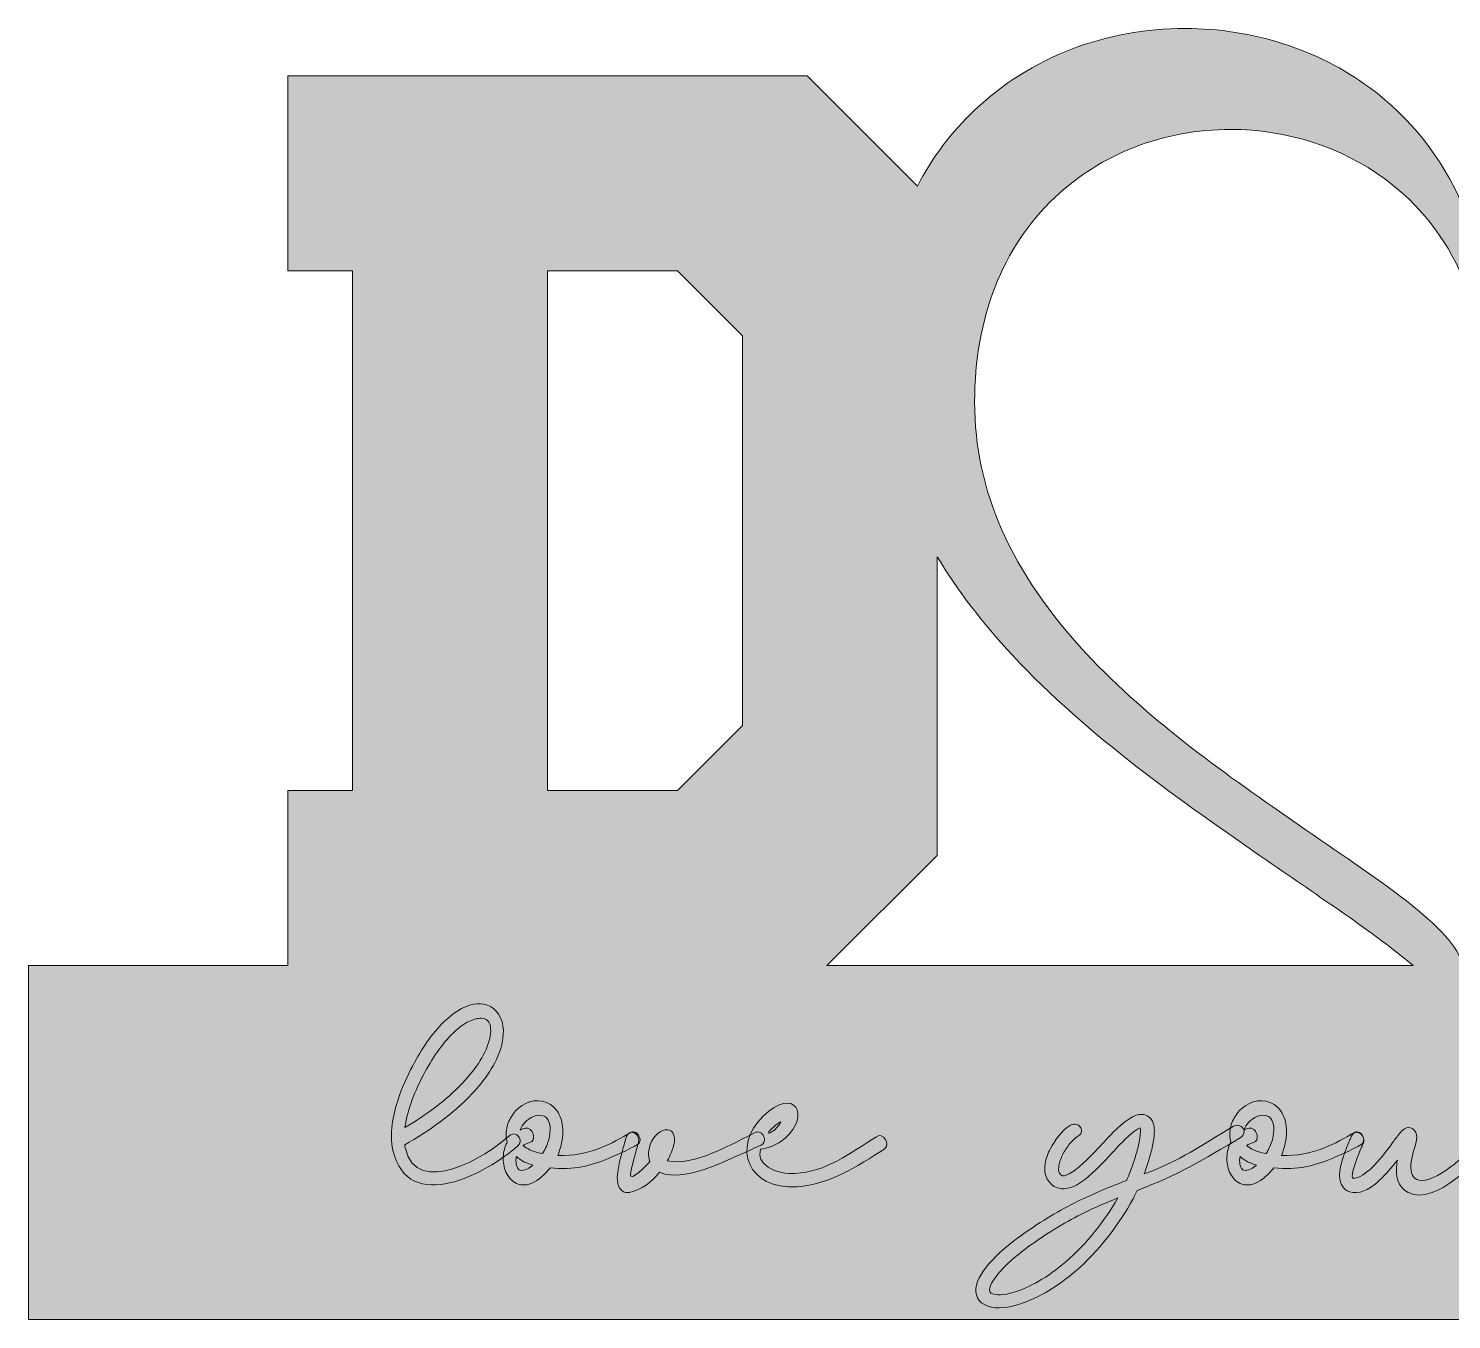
# Model space of a CAD drawing. Extents: x 11 to 989, y -722 to -278.
# Drawn here: x 11 to 500, y -721.8 to -278.2 of the extents above; entities that cross this region are included whole.
import ezdxf

# ---------------------------------------------------------------- set-up
doc = ezdxf.new("R2010")
doc.units = 0
doc.header["$MEASUREMENT"] = 0
doc.layers.add('Layer 1', color=7, linetype='Continuous', lineweight=0)

# ---------------------------------------------------------------- blocks, each defined once
blk = doc.blocks.new('Block_1')
at = {"layer": 'Layer 1', "true_color": 0x8e251d, "transparency": 33554687}
h = blk.add_hatch(color=24, dxfattribs=at)
h.dxf.hatch_style = 2
edge = h.paths.add_edge_path()
edge.add_spline(control_points=[(140.4, -655.89), (147.54, -651.63), (154.55, -646.56), (160.35, -640.36), (163.88, -636.62), (167.88, -631.42), (169.34, -625.95), (169.82, -624.23), (170.29, -621.31), (169.17, -619.59), (168.27, -618.17), (166.42, -618.17), (165.17, -618.43), (162.16, -618.99), (159.15, -621.27), (156.91, -623.42), (152.91, -627.33), (149.6, -632.36), (146.85, -637.52), (144.14, -642.73), (141.21, -649.4), (140.4, -655.89)], knot_values=[0, 0, 0, 0, 1, 1, 1, 2, 2, 2, 3, 3, 3, 4, 4, 4, 5, 5, 5, 6, 6, 6, 7, 7, 7, 7], degree=3, periodic=0)
edge = h.paths.add_edge_path()
edge.add_spline(control_points=[(140.31, -661.83), (140.4, -662.26), (140.4, -662.69), (140.53, -663.07), (144.66, -679.98), (167.84, -666.34), (176.57, -658.47), (177.43, -657.7), (178.68, -657.96), (179.45, -658.99), (179.45, -658.99), (179.67, -659.29), (179.67, -659.29), (180.4, -660.32), (180.01, -661.35), (179.19, -662.13), (168.66, -671.55), (141.47, -686.26), (136.27, -663.59), (134.93, -657.87), (136.27, -651.76), (137.9, -646.64), (139.24, -642.43), (141.04, -638.38), (143.06, -634.6), (146.03, -629.05), (149.56, -623.63), (153.9, -619.46), (156.7, -616.75), (160.23, -614.21), (163.97, -613.48), (167.06, -612.92), (170.46, -613.65), (172.57, -616.92), (174.72, -620.23), (174.46, -624.53), (173.52, -627.93), (171.84, -634.13), (167.58, -639.85), (163.54, -644.15), (156.83, -651.33), (148.66, -657.05), (140.31, -661.83)], knot_values=[0, 0, 0, 0, 1, 1, 1, 2, 2, 2, 3, 3, 3, 4, 4, 4, 5, 5, 5, 6, 6, 6, 7, 7, 7, 8, 8, 8, 9, 9, 9, 10, 10, 10, 11, 11, 11, 12, 12, 12, 13, 13, 13, 14, 14, 14, 14], degree=3, periodic=0)
h = blk.add_hatch(color=24, dxfattribs=at)
h.dxf.hatch_style = 2
edge = h.paths.add_edge_path()
edge.add_spline(control_points=[(265.2, -657.74), (266.7, -658.13), (270.31, -653.61), (269.45, -653.91), (268.55, -654.21), (265.32, -657.05), (265.2, -657.74)], knot_values=[0, 0, 0, 0, 1, 1, 1, 2, 2, 2, 2], degree=3, periodic=0)
edge = h.paths.add_edge_path()
edge.add_spline(control_points=[(262.57, -663.33), (261.97, -665.91), (262.61, -667.72), (265.24, -669.44), (267.9, -671.29), (271.56, -671.76), (274.44, -671.63), (284.94, -671.2), (293.37, -664.66), (302.44, -659.03), (304.51, -657.31), (307.35, -661.44), (305.28, -663.16), (295.56, -669.35), (286.44, -675.37), (275.17, -676.19), (258.27, -677.35), (252.55, -662.51), (263.47, -651.98), (274.4, -641.44), (279.91, -651.63), (271, -659.5), (268.21, -662), (264.89, -663.03), (262.57, -663.33)], knot_values=[0, 0, 0, 0, 1, 1, 1, 2, 2, 2, 3, 3, 3, 4, 4, 4, 5, 5, 5, 6, 6, 6, 7, 7, 7, 8, 8, 8, 8], degree=3, periodic=0)
h = blk.add_hatch(color=24, dxfattribs=at)
h.dxf.hatch_style = 2
edge = h.paths.add_edge_path()
edge.add_spline(control_points=[(187.7, -664.79), (187.96, -664.36), (188.22, -663.89), (188.48, -663.42), (189.17, -662.04), (189.77, -660.49), (190.07, -658.86), (190.33, -657.52), (190.41, -655.89), (190.07, -654.47), (189.85, -653.65), (189.51, -652.84), (188.82, -652.32), (188.61, -652.15), (188.39, -652.02), (188.18, -651.93), (185.81, -650.99), (183.19, -652.45), (181.64, -654.08), (180.95, -654.81), (180.35, -655.72), (179.96, -656.71), (180.56, -656.45), (181.21, -656.23), (181.85, -656.11), (182.89, -655.89), (184.05, -656.71), (184.39, -657.96), (184.39, -657.96), (184.52, -658.34), (184.52, -658.34), (184.86, -659.59), (184.31, -660.79), (183.27, -661.05), (182.46, -661.22), (181.68, -661.53), (180.99, -662.04), (181.34, -662.34), (181.68, -662.6), (182.03, -662.81), (183.7, -663.89), (185.81, -664.49), (187.7, -664.79)], knot_values=[0, 0, 0, 0, 1, 1, 1, 2, 2, 2, 3, 3, 3, 4, 4, 4, 5, 5, 5, 6, 6, 6, 7, 7, 7, 8, 8, 8, 9, 9, 9, 10, 10, 10, 11, 11, 11, 12, 12, 12, 13, 13, 13, 14, 14, 14, 14], degree=3, periodic=0)
edge = h.paths.add_edge_path()
edge.add_spline(control_points=[(184.31, -668.75), (182.97, -668.32), (181.51, -667.85), (180.31, -667.07), (179.75, -666.69), (179.19, -666.3), (178.67, -665.83), (178.58, -666.3), (178.54, -666.81), (178.54, -667.33), (178.54, -668.11), (178.67, -668.97), (179.06, -669.65), (179.27, -670.08), (179.57, -670.38), (179.96, -670.51), (181.25, -670.99), (183.49, -669.65), (184.31, -668.75)], knot_values=[0, 0, 0, 0, 1, 1, 1, 2, 2, 2, 3, 3, 3, 4, 4, 4, 5, 5, 5, 6, 6, 6, 6], degree=3, periodic=0)
edge = h.paths.add_edge_path()
edge.add_spline(control_points=[(190.24, -669.74), (189.21, -671.07), (187.79, -672.58), (186.5, -673.52), (184.56, -674.99), (181.85, -676.19), (179.27, -675.29), (177.64, -674.73), (176.31, -673.44), (175.4, -671.76), (174.58, -670.17), (174.2, -668.36), (174.15, -666.64), (174.15, -664.84), (174.5, -663.07), (175.19, -661.57), (175.32, -661.31), (175.4, -661.09), (175.53, -660.88), (175.4, -660.36), (175.32, -659.89), (175.23, -659.37), (175.01, -657.57), (175.27, -655.8), (175.88, -654.26), (176.48, -652.71), (177.38, -651.33), (178.41, -650.17), (181.04, -647.37), (185.08, -645.65), (189.04, -647.24), (189.68, -647.5), (190.28, -647.85), (190.89, -648.28), (192.61, -649.61), (193.72, -651.63), (194.28, -653.83), (194.8, -656.11), (194.76, -658.43), (194.33, -660.58), (194.03, -662.21), (193.51, -663.98), (192.91, -665.44), (203.57, -666), (211.66, -661.14), (218.16, -657.48), (218.63, -657.27), (219.19, -657.31), (219.7, -657.57), (220.22, -657.83), (220.61, -658.3), (220.87, -658.9), (220.87, -658.9), (221.04, -659.24), (221.04, -659.24), (221.3, -659.93), (221.17, -660.66), (220.82, -661.18), (220.18, -662.17), (212.13, -665.74), (210.33, -666.47), (204.35, -668.97), (198.71, -670.51), (190.24, -669.74)], knot_values=[0, 0, 0, 0, 1, 1, 1, 2, 2, 2, 3, 3, 3, 4, 4, 4, 5, 5, 5, 6, 6, 6, 7, 7, 7, 8, 8, 8, 9, 9, 9, 10, 10, 10, 11, 11, 11, 12, 12, 12, 13, 13, 13, 14, 14, 14, 15, 15, 15, 16, 16, 16, 17, 17, 17, 18, 18, 18, 19, 19, 19, 20, 20, 20, 21, 21, 21, 21], degree=3, periodic=0)
h = blk.add_hatch(color=24, dxfattribs=at)
h.dxf.hatch_style = 2
edge = h.paths.add_edge_path()
edge.add_spline(control_points=[(436.35, -664.79), (436.61, -664.36), (436.87, -663.89), (437.13, -663.42), (437.81, -662.04), (438.42, -660.49), (438.72, -658.86), (438.98, -657.52), (439.06, -655.89), (438.72, -654.47), (438.5, -653.65), (438.16, -652.84), (437.47, -652.32), (437.26, -652.15), (437.04, -652.02), (436.83, -651.93), (434.46, -650.99), (431.84, -652.45), (430.29, -654.08), (429.6, -654.81), (429, -655.72), (428.61, -656.71), (429.21, -656.45), (429.86, -656.23), (430.5, -656.11), (431.54, -655.89), (432.7, -656.71), (433.04, -657.96), (433.04, -657.96), (433.17, -658.34), (433.17, -658.34), (433.51, -659.59), (432.95, -660.79), (431.92, -661.05), (431.11, -661.22), (430.33, -661.53), (429.64, -662.04), (429.99, -662.34), (430.33, -662.6), (430.67, -662.81), (432.35, -663.89), (434.46, -664.49), (436.35, -664.79)], knot_values=[0, 0, 0, 0, 1, 1, 1, 2, 2, 2, 3, 3, 3, 4, 4, 4, 5, 5, 5, 6, 6, 6, 7, 7, 7, 8, 8, 8, 9, 9, 9, 10, 10, 10, 11, 11, 11, 12, 12, 12, 13, 13, 13, 14, 14, 14, 14], degree=3, periodic=0)
edge = h.paths.add_edge_path()
edge.add_spline(control_points=[(432.95, -668.75), (431.62, -668.32), (430.16, -667.85), (428.95, -667.07), (428.4, -666.69), (427.84, -666.3), (427.32, -665.83), (427.23, -666.3), (427.19, -666.81), (427.19, -667.33), (427.19, -668.11), (427.32, -668.97), (427.71, -669.65), (427.92, -670.08), (428.22, -670.38), (428.61, -670.51), (429.9, -670.99), (432.14, -669.65), (432.95, -668.75)], knot_values=[0, 0, 0, 0, 1, 1, 1, 2, 2, 2, 3, 3, 3, 4, 4, 4, 5, 5, 5, 6, 6, 6, 6], degree=3, periodic=0)
edge = h.paths.add_edge_path()
edge.add_spline(control_points=[(438.89, -669.74), (437.86, -671.07), (436.44, -672.58), (435.15, -673.52), (433.21, -674.99), (430.5, -676.19), (427.92, -675.29), (426.29, -674.73), (424.95, -673.44), (424.05, -671.76), (423.23, -670.17), (422.85, -668.36), (422.8, -666.64), (422.8, -664.84), (423.15, -663.07), (423.84, -661.57), (423.97, -661.31), (424.05, -661.09), (424.18, -660.88), (424.05, -660.36), (423.97, -659.89), (423.88, -659.37), (423.66, -657.57), (423.92, -655.8), (424.52, -654.26), (425.13, -652.71), (426.03, -651.33), (427.06, -650.17), (429.69, -647.37), (433.73, -645.65), (437.69, -647.24), (438.33, -647.5), (438.93, -647.85), (439.54, -648.28), (441.26, -649.61), (442.37, -651.63), (442.93, -653.83), (443.45, -656.11), (443.41, -658.43), (442.98, -660.58), (442.68, -662.21), (442.16, -663.98), (441.56, -665.44), (452.22, -666), (460.31, -661.14), (466.8, -657.48), (467.28, -657.27), (467.84, -657.31), (468.35, -657.57), (468.87, -657.83), (469.26, -658.3), (469.51, -658.9), (469.51, -658.9), (469.69, -659.24), (469.69, -659.24), (469.94, -659.93), (469.82, -660.66), (469.47, -661.18), (468.83, -662.17), (460.78, -665.74), (458.98, -666.47), (453, -668.97), (447.36, -670.51), (438.89, -669.74)], knot_values=[0, 0, 0, 0, 1, 1, 1, 2, 2, 2, 3, 3, 3, 4, 4, 4, 5, 5, 5, 6, 6, 6, 7, 7, 7, 8, 8, 8, 9, 9, 9, 10, 10, 10, 11, 11, 11, 12, 12, 12, 13, 13, 13, 14, 14, 14, 15, 15, 15, 16, 16, 16, 17, 17, 17, 18, 18, 18, 19, 19, 19, 20, 20, 20, 21, 21, 21, 21], degree=3, periodic=0)
h = blk.add_hatch(color=24, dxfattribs=at)
h.dxf.hatch_style = 2
edge = h.paths.add_edge_path()
edge.add_spline(control_points=[(230.54, -667.25), (239.18, -669.65), (253.46, -661.01), (260.99, -657.48), (261.46, -657.31), (262.02, -657.35), (262.49, -657.61), (263.01, -657.87), (263.44, -658.34), (263.65, -658.94), (263.65, -658.94), (263.78, -659.29), (263.78, -659.29), (264.3, -660.49), (263.44, -661.65), (262.41, -662.08), (253.46, -665.74), (236.99, -675.37), (227.87, -671.2), (225.16, -674.56), (221.67, -677.31), (217.59, -678.17), (216.69, -678.34), (215.74, -678.17), (214.88, -677.48), (212.94, -675.8), (213.29, -672.49), (213.63, -670.3), (213.93, -668.58), (214.32, -666.9), (214.75, -665.27), (215.22, -663.37), (215.74, -661.53), (216.3, -659.68), (216.38, -659.37), (216.47, -659.12), (216.56, -658.81), (216.86, -657.7), (218.02, -657.14), (219.09, -657.7), (219.09, -657.7), (219.39, -657.83), (219.39, -657.83), (220.47, -658.34), (221.03, -659.72), (220.69, -660.88), (220.64, -661.14), (220.56, -661.4), (220.47, -661.65), (219.95, -663.46), (219.44, -665.27), (218.97, -667.12), (218.58, -668.62), (218.19, -670.17), (217.93, -671.72), (217.37, -675.29), (224, -668.23), (224.56, -667.55), (224.17, -666.6), (224.04, -665.57), (224.08, -664.54), (224.51, -656.62), (233.72, -653.35), (232.99, -660.75), (232.86, -662.04), (232.38, -663.42), (231.87, -664.58), (231.48, -665.48), (231.05, -666.38), (230.54, -667.25)], knot_values=[0, 0, 0, 0, 1, 1, 1, 2, 2, 2, 3, 3, 3, 4, 4, 4, 5, 5, 5, 6, 6, 6, 7, 7, 7, 8, 8, 8, 9, 9, 9, 10, 10, 10, 11, 11, 11, 12, 12, 12, 13, 13, 13, 14, 14, 14, 15, 15, 15, 16, 16, 16, 17, 17, 17, 18, 18, 18, 19, 19, 19, 20, 20, 20, 21, 21, 21, 22, 22, 22, 23, 23, 23, 23], degree=3, periodic=0)
h = blk.add_hatch(color=24, dxfattribs=at)
h.dxf.hatch_style = 2
edge = h.paths.add_edge_path()
edge.add_spline(control_points=[(385.31, -680.07), (381.48, -681.59), (377.7, -683.24), (374, -685.05), (367.67, -688.18), (361.65, -691.79), (355.97, -695.84), (353.78, -697.41), (351.67, -699.01), (349.65, -700.74), (348.06, -702.1), (346.55, -703.51), (345.22, -704.99), (343.76, -706.56), (341.87, -708.93), (341.39, -710.97), (341.18, -711.98), (341.22, -712.7), (342.34, -713.06), (344.36, -713.78), (347.72, -713.06), (349.69, -712.46), (352.62, -711.58), (355.37, -710.25), (358, -708.77), (361.39, -706.8), (364.53, -704.51), (367.46, -701.98), (374.73, -695.76), (380.66, -688.18), (385.31, -680.07)], knot_values=[0, 0, 0, 0, 1, 1, 1, 2, 2, 2, 3, 3, 3, 4, 4, 4, 5, 5, 5, 6, 6, 6, 7, 7, 7, 8, 8, 8, 9, 9, 9, 10, 10, 10, 10], degree=3, periodic=0)
edge = h.paths.add_edge_path()
edge.add_spline(control_points=[(391.97, -677.5), (391.54, -678.42), (391.07, -679.39), (390.6, -680.31), (385.52, -689.54), (378.9, -698.21), (370.73, -705.28), (365.22, -709.97), (358.34, -714.51), (351.16, -716.67), (348.02, -717.64), (343.89, -718.36), (340.66, -717.24), (337.26, -716.07), (335.97, -713.22), (336.75, -710.01), (338.25, -703.55), (347.54, -696.2), (353.05, -692.31), (358.98, -688.1), (365.26, -684.32), (371.85, -681.07), (377.22, -678.46), (382.73, -676.18), (388.36, -674.05), (389.18, -672.08), (389.95, -670.12), (390.64, -668.11), (391.2, -666.42), (391.76, -664.7), (392.19, -663.01), (392.53, -661.53), (392.88, -660.04), (393.01, -658.56), (393.09, -657.95), (393.18, -656.71), (393.01, -655.95), (390.73, -656.83), (386.99, -660.76), (385.39, -662.41), (384.92, -662.93), (384.45, -663.45), (383.93, -663.97), (383.29, -664.7), (382.6, -665.42), (381.91, -666.18), (380.32, -667.87), (378.64, -669.59), (376.92, -671.2), (375.37, -672.64), (373.7, -674.09), (371.85, -675.17), (369.87, -676.38), (367.54, -677.3), (365.14, -676.74), (363.54, -676.38), (362.3, -675.37), (361.44, -674.09), (361.31, -673.93), (361.22, -673.77), (361.09, -673.61), (360.19, -672), (360.06, -670.12), (360.36, -668.31), (360.66, -666.5), (361.31, -664.74), (362.17, -663.09), (363.59, -660.4), (366.08, -656.91), (368.75, -655.26), (368.96, -655.14), (369.14, -655.06), (369.35, -654.94), (369.91, -654.66), (370.55, -654.62), (371.16, -654.78), (371.76, -654.94), (372.23, -655.34), (372.53, -655.87), (372.53, -655.87), (372.58, -655.95), (372.58, -655.95), (373.18, -656.99), (372.75, -658.31), (371.59, -658.88), (371.5, -658.92), (371.46, -658.96), (371.37, -659), (370.55, -659.52), (369.74, -660.36), (369.09, -661.08), (368.19, -662.17), (367.37, -663.37), (366.68, -664.62), (366.64, -664.74), (366.55, -664.9), (366.47, -665.02), (365.87, -666.26), (365.31, -667.59), (365.09, -668.95), (364.96, -669.75), (364.92, -670.8), (365.31, -671.52), (365.35, -671.56), (365.39, -671.64), (365.44, -671.68), (365.61, -671.96), (365.95, -672.32), (366.34, -672.44), (367.16, -672.64), (368.58, -671.84), (369.22, -671.44), (370.81, -670.52), (372.23, -669.27), (373.57, -668.03), (375.2, -666.5), (376.79, -664.86), (378.34, -663.21), (379.03, -662.49), (379.67, -661.77), (380.36, -661.08), (380.83, -660.52), (381.31, -660), (381.82, -659.48), (384.19, -656.95), (388.32, -652.7), (391.72, -651.61), (394, -650.89), (396.19, -651.57), (397.27, -653.7), (398, -655.26), (397.95, -657.31), (397.78, -659), (397.61, -660.68), (397.27, -662.37), (396.83, -664.01), (396.36, -665.86), (395.8, -667.67), (395.2, -669.43), (394.94, -670.24), (394.64, -671), (394.38, -671.8), (406.99, -667.06), (413.57, -662.29), (425.09, -655.43), (426.17, -654.78), (427.63, -655.06), (428.32, -656.11), (428.32, -656.11), (428.36, -656.19), (428.36, -656.19), (429.05, -657.19), (428.75, -658.56), (427.67, -659.2), (414.64, -666.94), (406.21, -672.12), (391.97, -677.5)], knot_values=[0, 0, 0, 0, 1, 1, 1, 2, 2, 2, 3, 3, 3, 4, 4, 4, 5, 5, 5, 6, 6, 6, 7, 7, 7, 8, 8, 8, 9, 9, 9, 10, 10, 10, 11, 11, 11, 12, 12, 12, 13, 13, 13, 14, 14, 14, 15, 15, 15, 16, 16, 16, 17, 17, 17, 18, 18, 18, 19, 19, 19, 20, 20, 20, 21, 21, 21, 22, 22, 22, 23, 23, 23, 24, 24, 24, 25, 25, 25, 26, 26, 26, 27, 27, 27, 28, 28, 28, 29, 29, 29, 30, 30, 30, 31, 31, 31, 32, 32, 32, 33, 33, 33, 34, 34, 34, 35, 35, 35, 36, 36, 36, 37, 37, 37, 38, 38, 38, 39, 39, 39, 40, 40, 40, 41, 41, 41, 42, 42, 42, 43, 43, 43, 44, 44, 44, 45, 45, 45, 46, 46, 46, 47, 47, 47, 48, 48, 48, 49, 49, 49, 50, 50, 50, 51, 51, 51, 52, 52, 52, 52], degree=3, periodic=0)
h = blk.add_hatch(color=24, dxfattribs=at)
h.dxf.hatch_style = 2
edge = h.paths.add_edge_path()
edge.add_spline(control_points=[(481.38, -667.03), (479.49, -669.53), (477.46, -671.93), (475.23, -674), (472.82, -676.28), (469.55, -678.6), (466.11, -678.17), (463.18, -677.83), (461.55, -675.5), (461.55, -672.32), (461.51, -668.45), (463.7, -663.46), (465.08, -660.11), (465.29, -659.63), (465.51, -659.12), (465.72, -658.6), (466.15, -657.52), (467.36, -657.14), (468.35, -657.78), (468.35, -657.78), (468.65, -657.96), (468.65, -657.96), (469.16, -658.26), (469.55, -658.77), (469.72, -659.37), (469.94, -659.93), (469.94, -660.58), (469.72, -661.09), (469.51, -661.61), (469.29, -662.13), (469.08, -662.64), (468.04, -665.14), (465.89, -670.04), (465.89, -672.84), (465.94, -672.92), (465.94, -673.1), (465.94, -673.22), (465.98, -673.22), (466.02, -673.22), (466.07, -673.22), (468.17, -673.48), (470.75, -671.37), (472.26, -670), (475.1, -667.37), (477.55, -664.11), (479.87, -660.88), (480.6, -659.85), (481.34, -658.86), (482.15, -657.91), (482.67, -657.31), (483.23, -656.66), (483.87, -656.28), (484.73, -655.72), (485.72, -655.63), (486.67, -656.28), (487.62, -656.92), (488.05, -658.04), (488.09, -659.2), (488.09, -660.54), (487.57, -662.04), (487.18, -663.24), (485.25, -669.01), (484.95, -675.89), (492.26, -673.57), (499.74, -671.2), (508.86, -661.14), (512.78, -657.7), (513.68, -657.05), (514.93, -657.44), (515.62, -658.51), (515.62, -658.51), (515.79, -658.86), (515.79, -658.86), (516.48, -659.93), (516.17, -661.09), (515.27, -661.74), (508.3, -666.77), (495.01, -682.99), (485.12, -678.17), (481.42, -676.36), (480.69, -672.19), (481.16, -668.41), (481.21, -667.93), (481.29, -667.46), (481.38, -667.03)], knot_values=[0, 0, 0, 0, 1, 1, 1, 2, 2, 2, 3, 3, 3, 4, 4, 4, 5, 5, 5, 6, 6, 6, 7, 7, 7, 8, 8, 8, 9, 9, 9, 10, 10, 10, 11, 11, 11, 12, 12, 12, 13, 13, 13, 14, 14, 14, 15, 15, 15, 16, 16, 16, 17, 17, 17, 18, 18, 18, 19, 19, 19, 20, 20, 20, 21, 21, 21, 22, 22, 22, 23, 23, 23, 24, 24, 24, 25, 25, 25, 26, 26, 26, 27, 27, 27, 28, 28, 28, 28], degree=3, periodic=0)
at = {"layer": 'Layer 1'}
for points, knots in [([(140.31, -661.83), (140.4, -662.26), (140.4, -662.69), (140.53, -663.07), (144.66, -679.98), (167.84, -666.34), (176.57, -658.47), (177.43, -657.7), (178.68, -657.96), (179.45, -658.99), (179.45, -658.99), (179.67, -659.29), (179.67, -659.29), (180.4, -660.32), (180.01, -661.35), (179.19, -662.13), (168.66, -671.55), (141.47, -686.26), (136.27, -663.59), (134.93, -657.87), (136.27, -651.76), (137.9, -646.64), (139.24, -642.43), (141.04, -638.38), (143.06, -634.6), (146.03, -629.05), (149.56, -623.63), (153.9, -619.46), (156.7, -616.75), (160.23, -614.21), (163.97, -613.48), (167.06, -612.92), (170.46, -613.65), (172.57, -616.92), (174.72, -620.23), (174.46, -624.53), (173.52, -627.93), (171.84, -634.13), (167.58, -639.85), (163.54, -644.15), (156.83, -651.33), (148.66, -657.05), (140.31, -661.83)], [0, 0, 0, 0, 1, 1, 1, 2, 2, 2, 3, 3, 3, 4, 4, 4, 5, 5, 5, 6, 6, 6, 7, 7, 7, 8, 8, 8, 9, 9, 9, 10, 10, 10, 11, 11, 11, 12, 12, 12, 13, 13, 13, 14, 14, 14, 14]), ([(140.4, -655.89), (147.54, -651.63), (154.55, -646.56), (160.35, -640.36), (163.88, -636.62), (167.88, -631.42), (169.34, -625.95), (169.82, -624.23), (170.29, -621.31), (169.17, -619.59), (168.27, -618.17), (166.42, -618.17), (165.17, -618.43), (162.16, -618.99), (159.15, -621.27), (156.91, -623.42), (152.91, -627.33), (149.6, -632.36), (146.85, -637.52), (144.14, -642.73), (141.21, -649.4), (140.4, -655.89)], [0, 0, 0, 0, 1, 1, 1, 2, 2, 2, 3, 3, 3, 4, 4, 4, 5, 5, 5, 6, 6, 6, 7, 7, 7, 7]), ([(262.57, -663.33), (261.97, -665.91), (262.61, -667.72), (265.24, -669.44), (267.9, -671.29), (271.56, -671.76), (274.44, -671.63), (284.94, -671.2), (293.37, -664.66), (302.44, -659.03), (304.51, -657.31), (307.35, -661.44), (305.28, -663.16), (295.56, -669.35), (286.44, -675.37), (275.17, -676.19), (258.27, -677.35), (252.55, -662.51), (263.47, -651.98), (274.4, -641.44), (279.91, -651.63), (271, -659.5), (268.21, -662), (264.89, -663.03), (262.57, -663.33)], [0, 0, 0, 0, 1, 1, 1, 2, 2, 2, 3, 3, 3, 4, 4, 4, 5, 5, 5, 6, 6, 6, 7, 7, 7, 8, 8, 8, 8]), ([(190.24, -669.74), (189.21, -671.07), (187.79, -672.58), (186.5, -673.52), (184.56, -674.99), (181.85, -676.19), (179.27, -675.29), (177.64, -674.73), (176.31, -673.44), (175.4, -671.76), (174.58, -670.17), (174.2, -668.36), (174.15, -666.64), (174.15, -664.84), (174.5, -663.07), (175.19, -661.57), (175.32, -661.31), (175.4, -661.09), (175.53, -660.88), (175.4, -660.36), (175.32, -659.89), (175.23, -659.37), (175.01, -657.57), (175.27, -655.8), (175.88, -654.26), (176.48, -652.71), (177.38, -651.33), (178.41, -650.17), (181.04, -647.37), (185.08, -645.65), (189.04, -647.24), (189.68, -647.5), (190.28, -647.85), (190.89, -648.28), (192.61, -649.61), (193.72, -651.63), (194.28, -653.83), (194.8, -656.11), (194.76, -658.43), (194.33, -660.58), (194.03, -662.21), (193.51, -663.98), (192.91, -665.44), (203.57, -666), (211.66, -661.14), (218.16, -657.48), (218.63, -657.27), (219.19, -657.31), (219.7, -657.57), (220.22, -657.83), (220.61, -658.3), (220.87, -658.9), (220.87, -658.9), (221.04, -659.24), (221.04, -659.24), (221.3, -659.93), (221.17, -660.66), (220.82, -661.18), (220.18, -662.17), (212.13, -665.74), (210.33, -666.47), (204.35, -668.97), (198.71, -670.51), (190.24, -669.74)], [0, 0, 0, 0, 1, 1, 1, 2, 2, 2, 3, 3, 3, 4, 4, 4, 5, 5, 5, 6, 6, 6, 7, 7, 7, 8, 8, 8, 9, 9, 9, 10, 10, 10, 11, 11, 11, 12, 12, 12, 13, 13, 13, 14, 14, 14, 15, 15, 15, 16, 16, 16, 17, 17, 17, 18, 18, 18, 19, 19, 19, 20, 20, 20, 21, 21, 21, 21]), ([(438.89, -669.74), (437.86, -671.07), (436.44, -672.58), (435.15, -673.52), (433.21, -674.99), (430.5, -676.19), (427.92, -675.29), (426.29, -674.73), (424.95, -673.44), (424.05, -671.76), (423.23, -670.17), (422.85, -668.36), (422.8, -666.64), (422.8, -664.84), (423.15, -663.07), (423.84, -661.57), (423.97, -661.31), (424.05, -661.09), (424.18, -660.88), (424.05, -660.36), (423.97, -659.89), (423.88, -659.37), (423.66, -657.57), (423.92, -655.8), (424.52, -654.26), (425.13, -652.71), (426.03, -651.33), (427.06, -650.17), (429.69, -647.37), (433.73, -645.65), (437.69, -647.24), (438.33, -647.5), (438.93, -647.85), (439.54, -648.28), (441.26, -649.61), (442.37, -651.63), (442.93, -653.83), (443.45, -656.11), (443.41, -658.43), (442.98, -660.58), (442.68, -662.21), (442.16, -663.98), (441.56, -665.44), (452.22, -666), (460.31, -661.14), (466.8, -657.48), (467.28, -657.27), (467.84, -657.31), (468.35, -657.57), (468.87, -657.83), (469.26, -658.3), (469.51, -658.9), (469.51, -658.9), (469.69, -659.24), (469.69, -659.24), (469.94, -659.93), (469.82, -660.66), (469.47, -661.18), (468.83, -662.17), (460.78, -665.74), (458.98, -666.47), (453, -668.97), (447.36, -670.51), (438.89, -669.74)], [0, 0, 0, 0, 1, 1, 1, 2, 2, 2, 3, 3, 3, 4, 4, 4, 5, 5, 5, 6, 6, 6, 7, 7, 7, 8, 8, 8, 9, 9, 9, 10, 10, 10, 11, 11, 11, 12, 12, 12, 13, 13, 13, 14, 14, 14, 15, 15, 15, 16, 16, 16, 17, 17, 17, 18, 18, 18, 19, 19, 19, 20, 20, 20, 21, 21, 21, 21]), ([(187.7, -664.79), (187.96, -664.36), (188.22, -663.89), (188.48, -663.42), (189.17, -662.04), (189.77, -660.49), (190.07, -658.86), (190.33, -657.52), (190.41, -655.89), (190.07, -654.47), (189.85, -653.65), (189.51, -652.84), (188.82, -652.32), (188.61, -652.15), (188.39, -652.02), (188.18, -651.93), (185.81, -650.99), (183.19, -652.45), (181.64, -654.08), (180.95, -654.81), (180.35, -655.72), (179.96, -656.71), (180.56, -656.45), (181.21, -656.23), (181.85, -656.11), (182.89, -655.89), (184.05, -656.71), (184.39, -657.96), (184.39, -657.96), (184.52, -658.34), (184.52, -658.34), (184.86, -659.59), (184.31, -660.79), (183.27, -661.05), (182.46, -661.22), (181.68, -661.53), (180.99, -662.04), (181.34, -662.34), (181.68, -662.6), (182.03, -662.81), (183.7, -663.89), (185.81, -664.49), (187.7, -664.79)], [0, 0, 0, 0, 1, 1, 1, 2, 2, 2, 3, 3, 3, 4, 4, 4, 5, 5, 5, 6, 6, 6, 7, 7, 7, 8, 8, 8, 9, 9, 9, 10, 10, 10, 11, 11, 11, 12, 12, 12, 13, 13, 13, 14, 14, 14, 14]), ([(230.54, -667.25), (239.18, -669.65), (253.46, -661.01), (260.99, -657.48), (261.46, -657.31), (262.02, -657.35), (262.49, -657.61), (263.01, -657.87), (263.44, -658.34), (263.65, -658.94), (263.65, -658.94), (263.78, -659.29), (263.78, -659.29), (264.3, -660.49), (263.44, -661.65), (262.41, -662.08), (253.46, -665.74), (236.99, -675.37), (227.87, -671.2), (225.16, -674.56), (221.67, -677.31), (217.59, -678.17), (216.69, -678.34), (215.74, -678.17), (214.88, -677.48), (212.94, -675.8), (213.29, -672.49), (213.63, -670.3), (213.93, -668.58), (214.32, -666.9), (214.75, -665.27), (215.22, -663.37), (215.74, -661.53), (216.3, -659.68), (216.38, -659.37), (216.47, -659.12), (216.56, -658.81), (216.86, -657.7), (218.02, -657.14), (219.09, -657.7), (219.09, -657.7), (219.39, -657.83), (219.39, -657.83), (220.47, -658.34), (221.03, -659.72), (220.69, -660.88), (220.64, -661.14), (220.56, -661.4), (220.47, -661.65), (219.95, -663.46), (219.44, -665.27), (218.97, -667.12), (218.58, -668.62), (218.19, -670.17), (217.93, -671.72), (217.37, -675.29), (224, -668.23), (224.56, -667.55), (224.17, -666.6), (224.04, -665.57), (224.08, -664.54), (224.51, -656.62), (233.72, -653.35), (232.99, -660.75), (232.86, -662.04), (232.38, -663.42), (231.87, -664.58), (231.48, -665.48), (231.05, -666.38), (230.54, -667.25)], [0, 0, 0, 0, 1, 1, 1, 2, 2, 2, 3, 3, 3, 4, 4, 4, 5, 5, 5, 6, 6, 6, 7, 7, 7, 8, 8, 8, 9, 9, 9, 10, 10, 10, 11, 11, 11, 12, 12, 12, 13, 13, 13, 14, 14, 14, 15, 15, 15, 16, 16, 16, 17, 17, 17, 18, 18, 18, 19, 19, 19, 20, 20, 20, 21, 21, 21, 22, 22, 22, 23, 23, 23, 23]), ([(265.2, -657.74), (266.7, -658.13), (270.31, -653.61), (269.45, -653.91), (268.55, -654.21), (265.32, -657.05), (265.2, -657.74)], [0, 0, 0, 0, 1, 1, 1, 2, 2, 2, 2]), ([(391.97, -677.5), (391.54, -678.42), (391.07, -679.39), (390.6, -680.31), (385.52, -689.54), (378.9, -698.21), (370.73, -705.28), (365.22, -709.97), (358.34, -714.51), (351.16, -716.67), (348.02, -717.64), (343.89, -718.36), (340.66, -717.24), (337.26, -716.07), (335.97, -713.22), (336.75, -710.01), (338.25, -703.55), (347.54, -696.2), (353.05, -692.31), (358.98, -688.1), (365.26, -684.32), (371.85, -681.07), (377.22, -678.46), (382.73, -676.18), (388.36, -674.05), (389.18, -672.08), (389.95, -670.12), (390.64, -668.11), (391.2, -666.42), (391.76, -664.7), (392.19, -663.01), (392.53, -661.53), (392.88, -660.04), (393.01, -658.56), (393.09, -657.95), (393.18, -656.71), (393.01, -655.95), (390.73, -656.83), (386.99, -660.76), (385.39, -662.41), (384.92, -662.93), (384.45, -663.45), (383.93, -663.97), (383.29, -664.7), (382.6, -665.42), (381.91, -666.18), (380.32, -667.87), (378.64, -669.59), (376.92, -671.2), (375.37, -672.64), (373.7, -674.09), (371.85, -675.17), (369.87, -676.38), (367.54, -677.3), (365.14, -676.74), (363.54, -676.38), (362.3, -675.37), (361.44, -674.09), (361.31, -673.93), (361.22, -673.77), (361.09, -673.61), (360.19, -672), (360.06, -670.12), (360.36, -668.31), (360.66, -666.5), (361.31, -664.74), (362.17, -663.09), (363.59, -660.4), (366.08, -656.91), (368.75, -655.26), (368.96, -655.14), (369.14, -655.06), (369.35, -654.94), (369.91, -654.66), (370.55, -654.62), (371.16, -654.78), (371.76, -654.94), (372.23, -655.34), (372.53, -655.87), (372.53, -655.87), (372.58, -655.95), (372.58, -655.95), (373.18, -656.99), (372.75, -658.31), (371.59, -658.88), (371.5, -658.92), (371.46, -658.96), (371.37, -659), (370.55, -659.52), (369.74, -660.36), (369.09, -661.08), (368.19, -662.17), (367.37, -663.37), (366.68, -664.62), (366.64, -664.74), (366.55, -664.9), (366.47, -665.02), (365.87, -666.26), (365.31, -667.59), (365.09, -668.95), (364.96, -669.75), (364.92, -670.8), (365.31, -671.52), (365.35, -671.56), (365.39, -671.64), (365.44, -671.68), (365.61, -671.96), (365.95, -672.32), (366.34, -672.44), (367.16, -672.64), (368.58, -671.84), (369.22, -671.44), (370.81, -670.52), (372.23, -669.27), (373.57, -668.03), (375.2, -666.5), (376.79, -664.86), (378.34, -663.21), (379.03, -662.49), (379.67, -661.77), (380.36, -661.08), (380.83, -660.52), (381.31, -660), (381.82, -659.48), (384.19, -656.95), (388.32, -652.7), (391.72, -651.61), (394, -650.89), (396.19, -651.57), (397.27, -653.7), (398, -655.26), (397.95, -657.31), (397.78, -659), (397.61, -660.68), (397.27, -662.37), (396.83, -664.01), (396.36, -665.86), (395.8, -667.67), (395.2, -669.43), (394.94, -670.24), (394.64, -671), (394.38, -671.8), (406.99, -667.06), (413.57, -662.29), (425.09, -655.43), (426.17, -654.78), (427.63, -655.06), (428.32, -656.11), (428.32, -656.11), (428.36, -656.19), (428.36, -656.19), (429.05, -657.19), (428.75, -658.56), (427.67, -659.2), (414.64, -666.94), (406.21, -672.12), (391.97, -677.5)], [0, 0, 0, 0, 1, 1, 1, 2, 2, 2, 3, 3, 3, 4, 4, 4, 5, 5, 5, 6, 6, 6, 7, 7, 7, 8, 8, 8, 9, 9, 9, 10, 10, 10, 11, 11, 11, 12, 12, 12, 13, 13, 13, 14, 14, 14, 15, 15, 15, 16, 16, 16, 17, 17, 17, 18, 18, 18, 19, 19, 19, 20, 20, 20, 21, 21, 21, 22, 22, 22, 23, 23, 23, 24, 24, 24, 25, 25, 25, 26, 26, 26, 27, 27, 27, 28, 28, 28, 29, 29, 29, 30, 30, 30, 31, 31, 31, 32, 32, 32, 33, 33, 33, 34, 34, 34, 35, 35, 35, 36, 36, 36, 37, 37, 37, 38, 38, 38, 39, 39, 39, 40, 40, 40, 41, 41, 41, 42, 42, 42, 43, 43, 43, 44, 44, 44, 45, 45, 45, 46, 46, 46, 47, 47, 47, 48, 48, 48, 49, 49, 49, 50, 50, 50, 51, 51, 51, 52, 52, 52, 52]), ([(436.35, -664.79), (436.61, -664.36), (436.87, -663.89), (437.13, -663.42), (437.81, -662.04), (438.42, -660.49), (438.72, -658.86), (438.98, -657.52), (439.06, -655.89), (438.72, -654.47), (438.5, -653.65), (438.16, -652.84), (437.47, -652.32), (437.26, -652.15), (437.04, -652.02), (436.83, -651.93), (434.46, -650.99), (431.84, -652.45), (430.29, -654.08), (429.6, -654.81), (429, -655.72), (428.61, -656.71), (429.21, -656.45), (429.86, -656.23), (430.5, -656.11), (431.54, -655.89), (432.7, -656.71), (433.04, -657.96), (433.04, -657.96), (433.17, -658.34), (433.17, -658.34), (433.51, -659.59), (432.95, -660.79), (431.92, -661.05), (431.11, -661.22), (430.33, -661.53), (429.64, -662.04), (429.99, -662.34), (430.33, -662.6), (430.67, -662.81), (432.35, -663.89), (434.46, -664.49), (436.35, -664.79)], [0, 0, 0, 0, 1, 1, 1, 2, 2, 2, 3, 3, 3, 4, 4, 4, 5, 5, 5, 6, 6, 6, 7, 7, 7, 8, 8, 8, 9, 9, 9, 10, 10, 10, 11, 11, 11, 12, 12, 12, 13, 13, 13, 14, 14, 14, 14]), ([(481.38, -667.03), (479.49, -669.53), (477.46, -671.93), (475.23, -674), (472.82, -676.28), (469.55, -678.6), (466.11, -678.17), (463.18, -677.83), (461.55, -675.5), (461.55, -672.32), (461.51, -668.45), (463.7, -663.46), (465.08, -660.11), (465.29, -659.63), (465.51, -659.12), (465.72, -658.6), (466.15, -657.52), (467.36, -657.14), (468.35, -657.78), (468.35, -657.78), (468.65, -657.96), (468.65, -657.96), (469.16, -658.26), (469.55, -658.77), (469.72, -659.37), (469.94, -659.93), (469.94, -660.58), (469.72, -661.09), (469.51, -661.61), (469.29, -662.13), (469.08, -662.64), (468.04, -665.14), (465.89, -670.04), (465.89, -672.84), (465.94, -672.92), (465.94, -673.1), (465.94, -673.22), (465.98, -673.22), (466.02, -673.22), (466.07, -673.22), (468.17, -673.48), (470.75, -671.37), (472.26, -670), (475.1, -667.37), (477.55, -664.11), (479.87, -660.88), (480.6, -659.85), (481.34, -658.86), (482.15, -657.91), (482.67, -657.31), (483.23, -656.66), (483.87, -656.28), (484.73, -655.72), (485.72, -655.63), (486.67, -656.28), (487.62, -656.92), (488.05, -658.04), (488.09, -659.2), (488.09, -660.54), (487.57, -662.04), (487.18, -663.24), (485.25, -669.01), (484.95, -675.89), (492.26, -673.57), (499.74, -671.2), (508.86, -661.14), (512.78, -657.7), (513.68, -657.05), (514.93, -657.44), (515.62, -658.51), (515.62, -658.51), (515.79, -658.86), (515.79, -658.86), (516.48, -659.93), (516.17, -661.09), (515.27, -661.74), (508.3, -666.77), (495.01, -682.99), (485.12, -678.17), (481.42, -676.36), (480.69, -672.19), (481.16, -668.41), (481.21, -667.93), (481.29, -667.46), (481.38, -667.03)], [0, 0, 0, 0, 1, 1, 1, 2, 2, 2, 3, 3, 3, 4, 4, 4, 5, 5, 5, 6, 6, 6, 7, 7, 7, 8, 8, 8, 9, 9, 9, 10, 10, 10, 11, 11, 11, 12, 12, 12, 13, 13, 13, 14, 14, 14, 15, 15, 15, 16, 16, 16, 17, 17, 17, 18, 18, 18, 19, 19, 19, 20, 20, 20, 21, 21, 21, 22, 22, 22, 23, 23, 23, 24, 24, 24, 25, 25, 25, 26, 26, 26, 27, 27, 27, 28, 28, 28, 28]), ([(184.31, -668.75), (182.97, -668.32), (181.51, -667.85), (180.31, -667.07), (179.75, -666.69), (179.19, -666.3), (178.67, -665.83), (178.58, -666.3), (178.54, -666.81), (178.54, -667.33), (178.54, -668.11), (178.67, -668.97), (179.06, -669.65), (179.27, -670.08), (179.57, -670.38), (179.96, -670.51), (181.25, -670.99), (183.49, -669.65), (184.31, -668.75)], [0, 0, 0, 0, 1, 1, 1, 2, 2, 2, 3, 3, 3, 4, 4, 4, 5, 5, 5, 6, 6, 6, 6]), ([(432.95, -668.75), (431.62, -668.32), (430.16, -667.85), (428.95, -667.07), (428.4, -666.69), (427.84, -666.3), (427.32, -665.83), (427.23, -666.3), (427.19, -666.81), (427.19, -667.33), (427.19, -668.11), (427.32, -668.97), (427.71, -669.65), (427.92, -670.08), (428.22, -670.38), (428.61, -670.51), (429.9, -670.99), (432.14, -669.65), (432.95, -668.75)], [0, 0, 0, 0, 1, 1, 1, 2, 2, 2, 3, 3, 3, 4, 4, 4, 5, 5, 5, 6, 6, 6, 6]), ([(385.31, -680.07), (381.48, -681.59), (377.7, -683.24), (374, -685.05), (367.67, -688.18), (361.65, -691.79), (355.97, -695.84), (353.78, -697.41), (351.67, -699.01), (349.65, -700.74), (348.06, -702.1), (346.55, -703.51), (345.22, -704.99), (343.76, -706.56), (341.87, -708.93), (341.39, -710.97), (341.18, -711.98), (341.22, -712.7), (342.34, -713.06), (344.36, -713.78), (347.72, -713.06), (349.69, -712.46), (352.62, -711.58), (355.37, -710.25), (358, -708.77), (361.39, -706.8), (364.53, -704.51), (367.46, -701.98), (374.73, -695.76), (380.66, -688.18), (385.31, -680.07)], [0, 0, 0, 0, 1, 1, 1, 2, 2, 2, 3, 3, 3, 4, 4, 4, 5, 5, 5, 6, 6, 6, 7, 7, 7, 8, 8, 8, 9, 9, 9, 10, 10, 10, 10])]:
    blk.add_open_spline(points, degree=3, knots=knots, dxfattribs=at)
blk = doc.blocks.new('Block_0')
at = {"layer": 'Layer 1', "true_color": 0xebc287, "transparency": 33554687}
h = blk.add_hatch(color=31, dxfattribs=at)
h.dxf.hatch_style = 2
edge = h.paths.add_edge_path()
edge.add_spline(control_points=[(832.97, -517.68), (832.97, -517.68), (810.61, -540.03), (810.61, -540.03), (810.61, -540.03), (765.98, -540.03), (765.98, -540.03), (765.98, -540.03), (765.98, -361.43), (765.98, -361.43), (765.98, -361.43), (810.61, -361.43), (810.61, -361.43), (810.61, -361.43), (832.97, -383.78), (832.97, -383.78), (832.97, -383.78), (832.97, -517.68), (832.97, -517.68)], knot_values=[0, 0, 0, 0, 1, 1, 1, 2, 2, 2, 3, 3, 3, 4, 4, 4, 5, 5, 5, 6, 6, 6, 6], degree=3, periodic=0)
edge = h.paths.add_edge_path()
edge.add_spline(control_points=[(698.99, -540.03), (698.99, -540.03), (676.72, -540.03), (676.72, -540.03), (676.72, -540.03), (676.72, -600.23), (676.72, -600.23), (676.72, -600.23), (520.71, -600.23), (520.71, -600.23), (534.02, -588.95), (553.18, -576.44), (570.8, -564.22), (599.65, -544.21), (632.34, -521.53), (658.41, -493.53), (678.74, -471.68), (692.18, -449.57), (698.99, -426.63), (698.99, -426.63), (698.99, -540.03), (698.99, -540.03)], knot_values=[0, 0, 0, 0, 1, 1, 1, 2, 2, 2, 3, 3, 3, 4, 4, 4, 5, 5, 5, 6, 6, 6, 7, 7, 7, 7], degree=3, periodic=0)
edge = h.paths.add_edge_path()
edge.add_spline(control_points=[(503.85, -600.23), (503.79, -600.64), (503.77, -601.04), (503.77, -601.43), (503.77, -601.04), (503.73, -600.64), (503.67, -600.23), (501.9, -587.71), (472.92, -569.52), (447.72, -552.03), (423.6, -535.31), (396.27, -516.35), (374.48, -492.93), (348.67, -465.21), (336.14, -436.97), (336.14, -406.6), (336.14, -377.65), (345.66, -353.33), (363.66, -336.28), (379.6, -321.18), (401.09, -312.87), (424.14, -312.87), (424.14, -312.87), (424.15, -312.87), (424.15, -312.87), (443.41, -312.87), (462.18, -318.9), (477.05, -329.84), (488.87, -338.54), (497.92, -350.04), (503.77, -363.61), (509.6, -350.03), (518.66, -338.54), (530.48, -329.83), (545.34, -318.89), (564.14, -312.87), (583.39, -312.87), (606.45, -312.87), (627.92, -321.18), (643.87, -336.29), (661.89, -353.34), (671.4, -377.65), (671.4, -406.6), (671.4, -436.97), (658.86, -465.21), (633.07, -492.93), (611.27, -516.35), (583.93, -535.31), (559.82, -552.03), (534.61, -569.52), (505.64, -587.71), (503.85, -600.23)], knot_values=[0, 0, 0, 0, 1, 1, 1, 2, 2, 2, 3, 3, 3, 4, 4, 4, 5, 5, 5, 6, 6, 6, 7, 7, 7, 8, 8, 8, 9, 9, 9, 10, 10, 10, 11, 11, 11, 12, 12, 12, 13, 13, 13, 14, 14, 14, 15, 15, 15, 16, 16, 16, 17, 17, 17, 17], degree=3, periodic=0)
edge = h.paths.add_edge_path()
edge.add_spline(control_points=[(285.4, -600.23), (285.4, -600.23), (323.29, -562.35), (323.29, -562.35), (323.29, -562.35), (323.29, -459.69), (323.29, -459.69), (330.11, -471.09), (338.72, -482.34), (349.12, -493.53), (375.2, -521.53), (407.89, -544.21), (436.73, -564.22), (454.35, -576.44), (473.51, -588.95), (486.82, -600.23), (486.82, -600.23), (285.4, -600.23), (285.4, -600.23)], knot_values=[0, 0, 0, 0, 1, 1, 1, 2, 2, 2, 3, 3, 3, 4, 4, 4, 5, 5, 5, 6, 6, 6, 6], degree=3, periodic=0)
edge = h.paths.add_edge_path()
edge.add_spline(control_points=[(256.38, -517.72), (256.38, -517.72), (234.02, -540.07), (234.02, -540.07), (234.02, -540.07), (189.39, -540.07), (189.39, -540.07), (189.39, -540.07), (189.39, -361.46), (189.39, -361.46), (189.39, -361.46), (234.02, -361.46), (234.02, -361.46), (234.02, -361.46), (256.38, -383.82), (256.38, -383.82), (256.38, -383.82), (256.38, -517.72), (256.38, -517.72)], knot_values=[0, 0, 0, 0, 1, 1, 1, 2, 2, 2, 3, 3, 3, 4, 4, 4, 5, 5, 5, 6, 6, 6, 6], degree=3, periodic=0)
edge = h.paths.add_edge_path()
edge.add_spline(control_points=[(861.97, -600.23), (861.97, -600.23), (899.89, -562.31), (899.89, -562.31), (899.89, -562.31), (899.89, -339.15), (899.89, -339.15), (899.89, -339.15), (855.26, -294.44), (855.26, -294.44), (855.26, -294.44), (676.72, -294.44), (676.72, -294.44), (676.72, -294.44), (676.72, -311.68), (676.72, -311.68), (675.01, -309.78), (673.21, -307.94), (671.34, -306.17), (652.27, -288.11), (626.58, -278.16), (598.99, -278.16), (575.96, -278.16), (553.49, -285.37), (535.72, -298.46), (521.58, -308.87), (510.76, -322.61), (503.77, -338.85), (496.78, -322.62), (485.96, -308.87), (471.82, -298.46), (454.04, -285.38), (431.57, -278.17), (408.54, -278.16), (408.54, -278.16), (408.53, -278.16), (408.53, -278.16), (380.95, -278.16), (355.26, -288.11), (336.18, -306.17), (328.18, -313.75), (321.59, -322.53), (316.46, -332.35), (316.46, -332.35), (278.65, -294.48), (278.65, -294.48), (278.65, -294.48), (100.11, -294.48), (100.11, -294.48), (100.11, -294.48), (100.11, -361.46), (100.11, -361.46), (100.11, -361.46), (122.4, -361.46), (122.4, -361.46), (122.4, -361.46), (122.4, -540.07), (122.4, -540.07), (122.4, -540.07), (100.11, -540.07), (100.11, -540.07), (100.11, -540.07), (100.11, -600.23), (100.11, -600.23), (100.11, -600.23), (11.04, -600.23), (11.04, -600.23), (11.04, -600.23), (11.04, -721.84), (11.04, -721.84), (11.04, -721.84), (988.96, -721.84), (988.96, -721.84), (988.96, -721.84), (988.96, -600.23), (988.96, -600.23), (988.96, -600.23), (861.97, -600.23), (861.97, -600.23)], knot_values=[0, 0, 0, 0, 1, 1, 1, 2, 2, 2, 3, 3, 3, 4, 4, 4, 5, 5, 5, 6, 6, 6, 7, 7, 7, 8, 8, 8, 9, 9, 9, 10, 10, 10, 11, 11, 11, 12, 12, 12, 13, 13, 13, 14, 14, 14, 15, 15, 15, 16, 16, 16, 17, 17, 17, 18, 18, 18, 19, 19, 19, 20, 20, 20, 21, 21, 21, 22, 22, 22, 23, 23, 23, 24, 24, 24, 25, 25, 25, 26, 26, 26, 26], degree=3, periodic=0)
at = {"layer": 'Layer 1'}
for points, knots in [([(861.97, -600.23), (861.97, -600.23), (899.89, -562.31), (899.89, -562.31), (899.89, -562.31), (899.89, -339.15), (899.89, -339.15), (899.89, -339.15), (855.26, -294.44), (855.26, -294.44), (855.26, -294.44), (676.72, -294.44), (676.72, -294.44), (676.72, -294.44), (676.72, -311.68), (676.72, -311.68), (675.01, -309.78), (673.21, -307.94), (671.34, -306.17), (652.27, -288.11), (626.58, -278.16), (598.99, -278.16), (575.96, -278.16), (553.49, -285.37), (535.72, -298.46), (521.58, -308.87), (510.76, -322.61), (503.77, -338.85), (496.78, -322.62), (485.96, -308.87), (471.82, -298.46), (454.04, -285.38), (431.57, -278.17), (408.54, -278.16), (408.54, -278.16), (408.53, -278.16), (408.53, -278.16), (380.95, -278.16), (355.26, -288.11), (336.18, -306.17), (328.18, -313.75), (321.59, -322.53), (316.46, -332.35), (316.46, -332.35), (278.65, -294.48), (278.65, -294.48), (278.65, -294.48), (100.11, -294.48), (100.11, -294.48), (100.11, -294.48), (100.11, -361.46), (100.11, -361.46), (100.11, -361.46), (122.4, -361.46), (122.4, -361.46), (122.4, -361.46), (122.4, -540.07), (122.4, -540.07), (122.4, -540.07), (100.11, -540.07), (100.11, -540.07), (100.11, -540.07), (100.11, -600.23), (100.11, -600.23), (100.11, -600.23), (11.04, -600.23), (11.04, -600.23), (11.04, -600.23), (11.04, -721.84), (11.04, -721.84), (11.04, -721.84), (988.96, -721.84), (988.96, -721.84), (988.96, -721.84), (988.96, -600.23), (988.96, -600.23), (988.96, -600.23), (861.97, -600.23), (861.97, -600.23)], [0, 0, 0, 0, 1, 1, 1, 2, 2, 2, 3, 3, 3, 4, 4, 4, 5, 5, 5, 6, 6, 6, 7, 7, 7, 8, 8, 8, 9, 9, 9, 10, 10, 10, 11, 11, 11, 12, 12, 12, 13, 13, 13, 14, 14, 14, 15, 15, 15, 16, 16, 16, 17, 17, 17, 18, 18, 18, 19, 19, 19, 20, 20, 20, 21, 21, 21, 22, 22, 22, 23, 23, 23, 24, 24, 24, 25, 25, 25, 26, 26, 26, 26]), ([(503.85, -600.23), (503.79, -600.64), (503.77, -601.04), (503.77, -601.43), (503.77, -601.04), (503.73, -600.64), (503.67, -600.23), (501.9, -587.71), (472.92, -569.52), (447.72, -552.03), (423.6, -535.31), (396.27, -516.35), (374.48, -492.93), (348.67, -465.21), (336.14, -436.97), (336.14, -406.6), (336.14, -377.65), (345.66, -353.33), (363.66, -336.28), (379.6, -321.18), (401.09, -312.87), (424.14, -312.87), (424.14, -312.87), (424.15, -312.87), (424.15, -312.87), (443.41, -312.87), (462.18, -318.9), (477.05, -329.84), (488.87, -338.54), (497.92, -350.04), (503.77, -363.61), (509.6, -350.03), (518.66, -338.54), (530.48, -329.83), (545.34, -318.89), (564.14, -312.87), (583.39, -312.87), (606.45, -312.87), (627.92, -321.18), (643.87, -336.29), (661.89, -353.34), (671.4, -377.65), (671.4, -406.6), (671.4, -436.97), (658.86, -465.21), (633.07, -492.93), (611.27, -516.35), (583.93, -535.31), (559.82, -552.03), (534.61, -569.52), (505.64, -587.71), (503.85, -600.23)], [0, 0, 0, 0, 1, 1, 1, 2, 2, 2, 3, 3, 3, 4, 4, 4, 5, 5, 5, 6, 6, 6, 7, 7, 7, 8, 8, 8, 9, 9, 9, 10, 10, 10, 11, 11, 11, 12, 12, 12, 13, 13, 13, 14, 14, 14, 15, 15, 15, 16, 16, 16, 17, 17, 17, 17]), ([(256.38, -517.72), (256.38, -517.72), (234.02, -540.07), (234.02, -540.07), (234.02, -540.07), (189.39, -540.07), (189.39, -540.07), (189.39, -540.07), (189.39, -361.46), (189.39, -361.46), (189.39, -361.46), (234.02, -361.46), (234.02, -361.46), (234.02, -361.46), (256.38, -383.82), (256.38, -383.82), (256.38, -383.82), (256.38, -517.72), (256.38, -517.72)], [0, 0, 0, 0, 1, 1, 1, 2, 2, 2, 3, 3, 3, 4, 4, 4, 5, 5, 5, 6, 6, 6, 6]), ([(285.4, -600.23), (285.4, -600.23), (323.29, -562.35), (323.29, -562.35), (323.29, -562.35), (323.29, -459.69), (323.29, -459.69), (330.11, -471.09), (338.72, -482.34), (349.12, -493.53), (375.2, -521.53), (407.89, -544.21), (436.73, -564.22), (454.35, -576.44), (473.51, -588.95), (486.82, -600.23), (486.82, -600.23), (285.4, -600.23), (285.4, -600.23)], [0, 0, 0, 0, 1, 1, 1, 2, 2, 2, 3, 3, 3, 4, 4, 4, 5, 5, 5, 6, 6, 6, 6])]:
    blk.add_open_spline(points, degree=3, knots=knots, dxfattribs=at)
blk.add_blockref('Block_1', (0, 0), dxfattribs=at)

msp = doc.modelspace()

# ---------------------------------------------------------------- block references
at = {"layer": 'Layer 1'}
msp.add_blockref('Block_0', (0, 0), dxfattribs=at)

doc.saveas('drawing.dxf')
